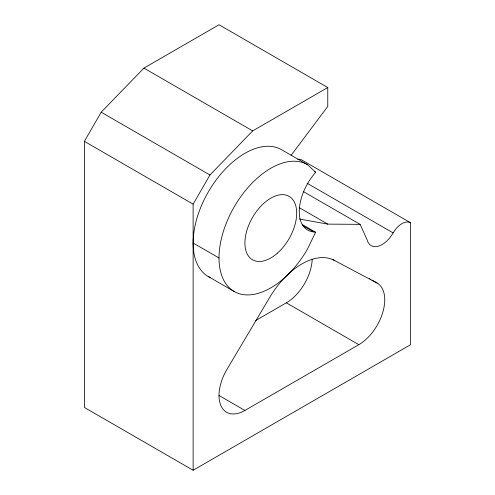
<?xml version="1.0" encoding="UTF-8"?>
<svg xmlns="http://www.w3.org/2000/svg" width="495" height="495" viewBox="0 0 495 495"><rect width="100%" height="100%" fill="white"/><g stroke="black" fill="none" stroke-linecap="round" stroke-linejoin="round"><path stroke-width="0.74" d="M302.29 224.582L315.569 232.248L307.426 249.208A73.235 42.285 -60 0 1 234.185 291.493L208.29 276.544M297.86 159.242A17.498 10.104 -60 0 1 301.876 160.021L410.627 222.812L410.627 344.675L193.124 470.25L84.373 407.459L84.373 141.36L101.203 112.204L143.927 68.106L219.019 24.75L327.77 87.541L327.77 106.431L291.054 155.405M193.124 470.25L193.124 204.144L209.954 174.995L252.679 130.89L327.77 87.541M210.245 277.553A73.235 42.285 -60 0 1 207.349 193.632A73.235 42.285 -60 0 1 281.531 149.688L307.426 164.637L315.569 172.192L313.527 174.914A40.281 23.259 -60 0 0 313.527 231.883L315.569 232.248M255.692 320.512L286.339 302.816A36.618 21.143 -60 0 0 312.203 259.399M377.153 283.06L334.837 260.679A65.915 38.053 -60 0 0 268.921 298.733L226.599 369.982A36.618 21.143 -60 0 0 220.987 405.807A36.618 21.143 -60 0 0 244.914 410.454L358.844 344.675A36.618 21.143 -60 0 0 382.765 312.407A36.618 21.143 -60 0 0 377.153 283.06L371.832 279.991M299.388 219.037L327.77 224.124L360.113 224.34L367.142 239.877A21.972 12.684 -60 0 0 393.135 232.916A17.498 10.104 -60 0 1 410.627 222.812M143.927 68.106L252.679 130.89M314.238 171.425L315.569 172.192M307.061 183.224L393.135 232.916M303.398 191.602L360.113 224.34M299.345 207.708L327.77 224.124M302.928 225.763L313.527 231.883M101.203 112.204L209.954 174.995M369.171 278.45L370.501 279.223M332.838 259.529L334.837 260.679M84.373 141.36L193.124 204.144M193.124 243.014L219.019 257.963M286.339 302.816L358.844 344.675M218.969 395.474L244.914 410.454M234.185 291.493A73.235 42.285 -60 0 1 234.185 206.922A73.235 42.285 -60 0 1 307.426 164.637M277.503 253.075A36.618 21.143 -60 0 0 289.111 196.354A36.618 21.143 -60 0 0 245.792 234.766A36.618 21.143 -60 0 0 277.503 253.075"/></g></svg>
